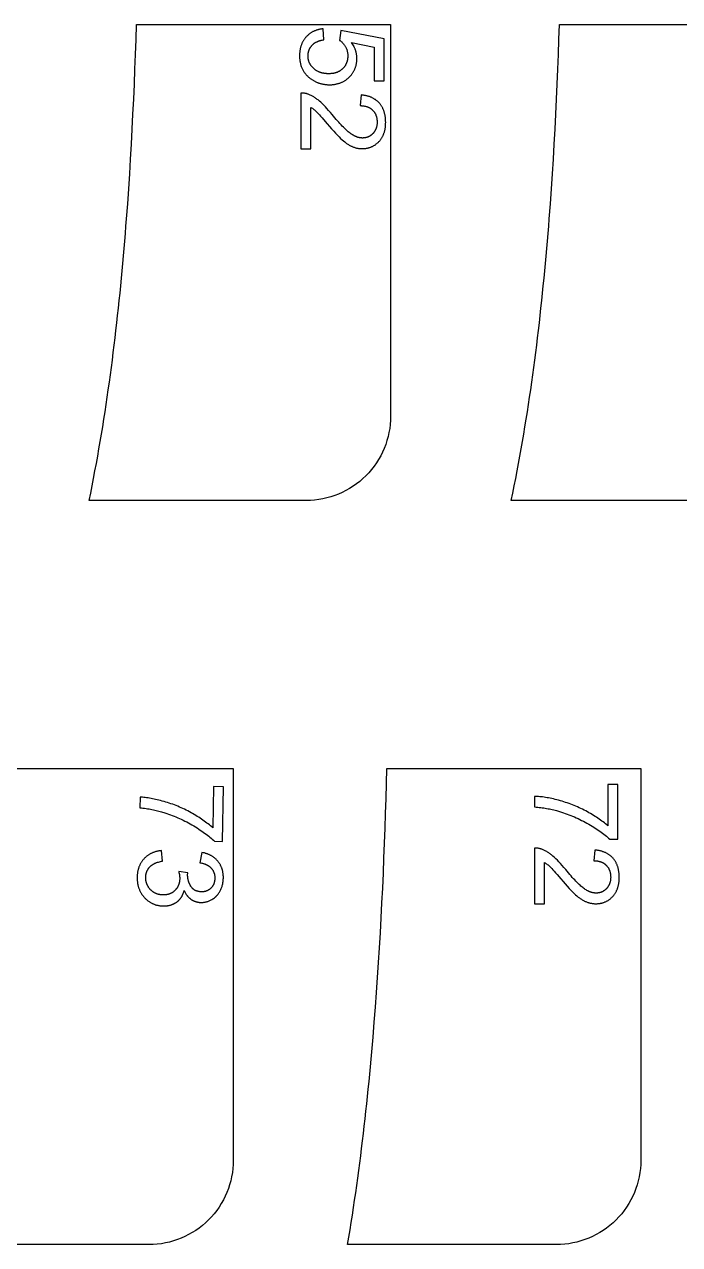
# Model space of a CAD drawing. Extents: x -8894 to -3022, y 6798 to 8329.
# Drawn here: x -8067 to -7679, y 6798 to 7521 of the extents above; entities that cross this region are included whole.
import ezdxf

# ---------------------------------------------------------------- set-up
doc = ezdxf.new("R2010")
doc.units = 0
doc.layers.add('LAYER_03', color=7, linetype='CONTINUOUS')
doc.layers.add('STEVILKE', color=7, linetype='CONTINUOUS')

msp = doc.modelspace()

# ---------------------------------------------------------------- linework, layer by layer
at = {"layer": 'LAYER_03'}
for points in [[(-7900.54, 7238.88), (-8029.08, 7238.88), (-8028.19, 7243.24), (-8027.33, 7247.61), (-8026.49, 7251.97), (-8025.66, 7256.34), (-8024.86, 7260.71), (-8024.07, 7265.08), (-8023.3, 7269.45), (-8022.55, 7273.83), (-8021.81, 7278.21), (-8021.1, 7282.58), (-8020.4, 7286.96), (-8019.71, 7291.35), (-8019.05, 7295.73), (-8018.4, 7300.11), (-8017.76, 7304.5), (-8017.14, 7308.89), (-8016.54, 7313.28), (-8015.95, 7317.67), (-8015.38, 7322.06), (-8014.82, 7326.46), (-8014.28, 7330.85), (-8013.75, 7335.25), (-8013.23, 7339.65), (-8012.73, 7344.05), (-8012.24, 7348.45), (-8011.76, 7352.85), (-8011.3, 7357.26), (-8010.84, 7361.66), (-8010.4, 7366.07), (-8009.98, 7370.47), (-8009.56, 7374.88), (-8009.16, 7379.29), (-8008.76, 7383.7), (-8008.38, 7388.11), (-8008.01, 7392.53), (-8007.65, 7396.94), (-8007.3, 7401.36), (-8006.96, 7405.77), (-8006.3, 7414.61), (-8005.69, 7423.44), (-8005.11, 7432.29), (-8004.57, 7441.13), (-8004.07, 7449.98), (-8003.59, 7458.83), (-8003.15, 7467.69), (-8002.73, 7476.55), (-8002.35, 7485.41), (-8001.99, 7494.27), (-8001.66, 7503.14), (-8001.35, 7512.01), (-8001.06, 7520.88), (-7850.54, 7520.88), (-7850.54, 7288.88, -0.414214)], [(-7752.34, 6798.07), (-7876, 6798.07), (-7875.27, 6802.44), (-7874.56, 6806.82), (-7873.86, 6811.2), (-7873.18, 6815.58), (-7872.52, 6819.96), (-7871.87, 6824.34), (-7871.23, 6828.73), (-7870.61, 6833.11), (-7870.01, 6837.5), (-7869.42, 6841.89), (-7868.84, 6846.28), (-7868.27, 6850.67), (-7867.72, 6855.06), (-7867.19, 6859.45), (-7866.66, 6863.84), (-7866.15, 6868.24), (-7865.65, 6872.63), (-7865.17, 6877.03), (-7864.69, 6881.42), (-7864.23, 6885.82), (-7863.78, 6890.22), (-7863.34, 6894.62), (-7862.91, 6899.02), (-7862.5, 6903.42), (-7862.09, 6907.83), (-7861.69, 6912.23), (-7861.31, 6916.63), (-7860.93, 6921.04), (-7860.21, 6929.85), (-7859.52, 6938.67), (-7858.87, 6947.49), (-7858.26, 6956.31), (-7857.68, 6965.13), (-7857.13, 6973.96), (-7856.62, 6982.79), (-7856.13, 6991.62), (-7855.68, 7000.46), (-7855.25, 7009.29), (-7854.86, 7018.13), (-7854.49, 7026.98), (-7854.14, 7035.82), (-7853.82, 7044.67), (-7853.52, 7053.51), (-7853.25, 7062.36), (-7852.99, 7071.21), (-7852.76, 7080.07), (-7702.34, 7080.07), (-7702.34, 6848.07, -0.414214)]]:
    msp.add_lwpolyline(points, format="xyb", close=True, dxfattribs=at)
msp.add_lwpolyline([(-7649.87, 7238.88), (-7779.06, 7238.88), (-7778.17, 7243.24), (-7777.3, 7247.6), (-7776.44, 7251.97), (-7775.6, 7256.33), (-7774.78, 7260.7), (-7773.99, 7265.07), (-7773.2, 7269.45), (-7772.44, 7273.82), (-7771.7, 7278.2), (-7770.97, 7282.57), (-7770.26, 7286.95), (-7769.56, 7291.33), (-7768.88, 7295.72), (-7768.22, 7300.1), (-7767.58, 7304.49), (-7766.95, 7308.87), (-7766.34, 7313.26), (-7765.74, 7317.66), (-7765.15, 7322.05), (-7764.58, 7326.44), (-7764.03, 7330.84), (-7763.49, 7335.23), (-7762.96, 7339.63), (-7762.45, 7344.03), (-7761.95, 7348.43), (-7761.47, 7352.83), (-7760.99, 7357.24), (-7760.53, 7361.64), (-7760.09, 7366.05), (-7759.65, 7370.46), (-7759.22, 7374.86), (-7758.81, 7379.27), (-7758.41, 7383.68), (-7758.02, 7388.1), (-7757.64, 7392.51), (-7757.27, 7396.92), (-7756.91, 7401.34), (-7756.56, 7405.75), (-7755.9, 7414.59), (-7755.27, 7423.43), (-7754.68, 7432.27), (-7754.13, 7441.12), (-7753.61, 7449.97), (-7753.12, 7458.82), (-7752.67, 7467.68), (-7752.24, 7476.54), (-7751.85, 7485.4), (-7751.48, 7494.27), (-7751.14, 7503.14), (-7750.82, 7512.01), (-7750.53, 7520.88), (-7599.87, 7520.88)], dxfattribs=at)
msp.add_lwpolyline([(-8094.15, 7080.07), (-7943.74, 7080.07), (-7943.74, 6848.07, -0.414214), (-7993.74, 6798.07), (-8116.24, 6798.07)], format="xyb", dxfattribs=at)
at = {"layer": 'STEVILKE'}
for points in [[(-7890.56, 7518.27), (-7890.95, 7518.23), (-7891.34, 7518.18), (-7891.72, 7518.12), (-7892.09, 7518.06), (-7892.47, 7517.99), (-7892.83, 7517.91), (-7893.2, 7517.83), (-7893.55, 7517.73), (-7893.91, 7517.63), (-7894.25, 7517.53), (-7894.6, 7517.41), (-7894.94, 7517.29), (-7895.27, 7517.16), (-7895.6, 7517.03), (-7895.92, 7516.88), (-7896.24, 7516.73), (-7896.55, 7516.58), (-7896.86, 7516.41), (-7897.17, 7516.24), (-7897.47, 7516.06), (-7897.76, 7515.87), (-7898.05, 7515.68), (-7898.34, 7515.48), (-7898.62, 7515.27), (-7898.89, 7515.06), (-7899.16, 7514.83), (-7899.43, 7514.6), (-7899.69, 7514.37), (-7899.94, 7514.12), (-7900.19, 7513.87), (-7900.44, 7513.61), (-7900.68, 7513.35), (-7900.91, 7513.07), (-7901.14, 7512.8), (-7901.36, 7512.52), (-7901.57, 7512.23), (-7901.78, 7511.94), (-7901.98, 7511.64), (-7902.17, 7511.34), (-7902.35, 7511.03), (-7902.52, 7510.72), (-7902.69, 7510.41), (-7902.85, 7510.09), (-7903.01, 7509.76), (-7903.15, 7509.43), (-7903.29, 7509.09), (-7903.42, 7508.75), (-7903.54, 7508.41), (-7903.66, 7508.06), (-7903.77, 7507.7), (-7903.87, 7507.34), (-7903.96, 7506.98), (-7904.05, 7506.61), (-7904.12, 7506.23), (-7904.19, 7505.85), (-7904.26, 7505.47), (-7904.31, 7505.08), (-7904.36, 7504.69), (-7904.4, 7504.29), (-7904.44, 7503.88), (-7904.46, 7503.47), (-7904.48, 7503.06), (-7904.49, 7502.64), (-7904.5, 7502.22), (-7904.49, 7501.7), (-7904.47, 7501.19), (-7904.44, 7500.69), (-7904.4, 7500.19), (-7904.35, 7499.71), (-7904.28, 7499.22), (-7904.21, 7498.75), (-7904.12, 7498.28), (-7904.02, 7497.82), (-7903.9, 7497.36), (-7903.78, 7496.92), (-7903.64, 7496.48), (-7903.5, 7496.04), (-7903.34, 7495.61), (-7903.16, 7495.19), (-7902.98, 7494.78), (-7902.78, 7494.37), (-7902.58, 7493.97), (-7902.36, 7493.58), (-7902.13, 7493.19), (-7901.88, 7492.82), (-7901.63, 7492.44), (-7901.36, 7492.08), (-7901.08, 7491.72), (-7900.79, 7491.37), (-7900.49, 7491.02), (-7900.18, 7490.68), (-7899.85, 7490.35), (-7899.51, 7490.03), (-7899.16, 7489.71), (-7898.8, 7489.4), (-7898.43, 7489.1), (-7898.12, 7488.85), (-7897.81, 7488.62), (-7897.49, 7488.39), (-7897.17, 7488.17), (-7896.84, 7487.96), (-7896.51, 7487.75), (-7896.18, 7487.56), (-7895.84, 7487.37), (-7895.5, 7487.19), (-7895.16, 7487.01), (-7894.81, 7486.85), (-7894.46, 7486.69), (-7894.11, 7486.54), (-7893.75, 7486.39), (-7893.39, 7486.26), (-7893.03, 7486.13), (-7892.66, 7486.01), (-7892.29, 7485.9), (-7891.91, 7485.8), (-7891.53, 7485.7), (-7891.15, 7485.61), (-7890.76, 7485.53), (-7890.37, 7485.46), (-7889.98, 7485.39), (-7889.58, 7485.33), (-7889.18, 7485.28), (-7888.78, 7485.24), (-7888.37, 7485.2), (-7887.96, 7485.18), (-7887.55, 7485.16), (-7887.13, 7485.15), (-7886.71, 7485.14), (-7886.26, 7485.15), (-7885.83, 7485.16), (-7885.39, 7485.18), (-7884.97, 7485.21), (-7884.54, 7485.25), (-7884.13, 7485.3), (-7883.71, 7485.36), (-7883.31, 7485.42), (-7882.9, 7485.5), (-7882.51, 7485.58), (-7882.11, 7485.67), (-7881.73, 7485.78), (-7881.35, 7485.89), (-7880.97, 7486), (-7880.6, 7486.13), (-7880.23, 7486.27), (-7879.87, 7486.41), (-7879.51, 7486.57), (-7879.16, 7486.73), (-7878.81, 7486.9), (-7878.47, 7487.08), (-7878.14, 7487.27), (-7877.8, 7487.47), (-7877.48, 7487.67), (-7877.16, 7487.89), (-7876.84, 7488.11), (-7876.53, 7488.35), (-7876.22, 7488.59), (-7875.92, 7488.84), (-7875.63, 7489.1), (-7875.33, 7489.37), (-7875.05, 7489.64), (-7874.77, 7489.93), (-7874.5, 7490.21), (-7874.24, 7490.5), (-7873.99, 7490.8), (-7873.74, 7491.1), (-7873.51, 7491.4), (-7873.28, 7491.71), (-7873.07, 7492.02), (-7872.86, 7492.33), (-7872.66, 7492.65), (-7872.47, 7492.98), (-7872.29, 7493.3), (-7872.11, 7493.63), (-7871.95, 7493.97), (-7871.8, 7494.31), (-7871.65, 7494.65), (-7871.51, 7495), (-7871.38, 7495.35), (-7871.26, 7495.71), (-7871.15, 7496.06), (-7871.05, 7496.43), (-7870.96, 7496.79), (-7870.87, 7497.17), (-7870.8, 7497.54), (-7870.73, 7497.92), (-7870.68, 7498.3), (-7870.63, 7498.69), (-7870.59, 7499.08), (-7870.56, 7499.48), (-7870.53, 7499.87), (-7870.52, 7500.28), (-7870.52, 7500.68), (-7870.52, 7500.99), (-7870.53, 7501.3), (-7870.54, 7501.61), (-7870.56, 7501.91), (-7870.59, 7502.22), (-7870.63, 7502.52), (-7870.67, 7502.83), (-7870.71, 7503.13), (-7870.76, 7503.43), (-7870.82, 7503.73), (-7870.89, 7504.03), (-7870.96, 7504.33), (-7871.03, 7504.63), (-7871.12, 7504.92), (-7871.2, 7505.22), (-7871.3, 7505.52), (-7871.4, 7505.81), (-7871.51, 7506.1), (-7871.62, 7506.4), (-7871.74, 7506.69), (-7871.87, 7506.98), (-7872, 7507.27), (-7872.14, 7507.56), (-7872.28, 7507.85), (-7872.43, 7508.14), (-7872.59, 7508.42), (-7872.92, 7508.99), (-7873.27, 7509.56), (-7873.65, 7510.13), (-7860.22, 7507.43), (-7860.22, 7487.49), (-7854.36, 7487.49), (-7854.36, 7512.34), (-7880.03, 7517.18), (-7880.77, 7511.42), (-7880.51, 7511.25), (-7880.25, 7511.06), (-7880, 7510.87), (-7879.75, 7510.68), (-7879.51, 7510.47), (-7879.28, 7510.25), (-7879.05, 7510.03), (-7878.83, 7509.8), (-7878.61, 7509.56), (-7878.4, 7509.32), (-7878.2, 7509.06), (-7878, 7508.8), (-7877.81, 7508.53), (-7877.63, 7508.25), (-7877.45, 7507.97), (-7877.28, 7507.67), (-7877.12, 7507.37), (-7876.97, 7507.07), (-7876.82, 7506.76), (-7876.69, 7506.44), (-7876.57, 7506.12), (-7876.46, 7505.8), (-7876.36, 7505.47), (-7876.27, 7505.14), (-7876.19, 7504.8), (-7876.12, 7504.46), (-7876.07, 7504.12), (-7876.02, 7503.77), (-7875.98, 7503.41), (-7875.96, 7503.05), (-7875.94, 7502.69), (-7875.94, 7502.32), (-7875.94, 7502.02), (-7875.95, 7501.73), (-7875.96, 7501.44), (-7875.98, 7501.16), (-7876.01, 7500.87), (-7876.04, 7500.6), (-7876.08, 7500.32), (-7876.12, 7500.05), (-7876.18, 7499.78), (-7876.23, 7499.52), (-7876.29, 7499.26), (-7876.36, 7499), (-7876.44, 7498.74), (-7876.52, 7498.49), (-7876.6, 7498.25), (-7876.69, 7498.01), (-7876.79, 7497.77), (-7876.89, 7497.53), (-7877, 7497.3), (-7877.12, 7497.07), (-7877.24, 7496.84), (-7877.37, 7496.62), (-7877.5, 7496.4), (-7877.64, 7496.19), (-7877.79, 7495.98), (-7877.94, 7495.77), (-7878.09, 7495.57), (-7878.26, 7495.37), (-7878.43, 7495.17), (-7878.6, 7494.98), (-7878.78, 7494.79), (-7878.97, 7494.6), (-7879.16, 7494.42), (-7879.36, 7494.24), (-7879.56, 7494.07), (-7879.76, 7493.91), (-7879.97, 7493.75), (-7880.18, 7493.6), (-7880.4, 7493.45), (-7880.62, 7493.31), (-7880.85, 7493.18), (-7881.08, 7493.05), (-7881.32, 7492.92), (-7881.56, 7492.8), (-7881.8, 7492.69), (-7882.05, 7492.59), (-7882.3, 7492.48), (-7882.56, 7492.39), (-7882.82, 7492.3), (-7883.08, 7492.22), (-7883.35, 7492.14), (-7883.63, 7492.07), (-7883.9, 7492), (-7884.19, 7491.94), (-7884.47, 7491.89), (-7884.76, 7491.84), (-7885.06, 7491.79), (-7885.36, 7491.76), (-7885.66, 7491.72), (-7885.97, 7491.7), (-7886.29, 7491.68), (-7886.6, 7491.66), (-7886.92, 7491.66), (-7887.25, 7491.65), (-7887.59, 7491.66), (-7887.93, 7491.66), (-7888.27, 7491.68), (-7888.6, 7491.7), (-7888.92, 7491.73), (-7889.24, 7491.76), (-7889.56, 7491.8), (-7889.88, 7491.84), (-7890.18, 7491.9), (-7890.49, 7491.95), (-7890.79, 7492.02), (-7891.09, 7492.08), (-7891.38, 7492.16), (-7891.66, 7492.24), (-7891.95, 7492.33), (-7892.23, 7492.42), (-7892.5, 7492.52), (-7892.77, 7492.62), (-7893.04, 7492.73), (-7893.3, 7492.85), (-7893.56, 7492.97), (-7893.81, 7493.1), (-7894.06, 7493.24), (-7894.31, 7493.38), (-7894.55, 7493.53), (-7894.78, 7493.68), (-7895.02, 7493.84), (-7895.24, 7494), (-7895.47, 7494.17), (-7895.69, 7494.35), (-7895.9, 7494.53), (-7896.11, 7494.72), (-7896.32, 7494.91), (-7896.52, 7495.11), (-7896.71, 7495.31), (-7896.9, 7495.51), (-7897.07, 7495.71), (-7897.25, 7495.92), (-7897.41, 7496.13), (-7897.57, 7496.34), (-7897.73, 7496.55), (-7897.87, 7496.77), (-7898.01, 7496.99), (-7898.15, 7497.21), (-7898.27, 7497.44), (-7898.4, 7497.67), (-7898.51, 7497.9), (-7898.62, 7498.13), (-7898.72, 7498.36), (-7898.81, 7498.6), (-7898.9, 7498.84), (-7898.98, 7499.09), (-7899.06, 7499.33), (-7899.13, 7499.58), (-7899.19, 7499.83), (-7899.24, 7500.09), (-7899.29, 7500.35), (-7899.34, 7500.6), (-7899.37, 7500.87), (-7899.4, 7501.13), (-7899.42, 7501.4), (-7899.44, 7501.67), (-7899.45, 7501.94), (-7899.45, 7502.22), (-7899.45, 7502.45), (-7899.44, 7502.67), (-7899.43, 7502.9), (-7899.42, 7503.12), (-7899.39, 7503.34), (-7899.37, 7503.56), (-7899.34, 7503.78), (-7899.3, 7503.99), (-7899.27, 7504.2), (-7899.22, 7504.41), (-7899.17, 7504.62), (-7899.12, 7504.83), (-7899.06, 7505.03), (-7899, 7505.23), (-7898.93, 7505.43), (-7898.86, 7505.63), (-7898.78, 7505.83), (-7898.7, 7506.02), (-7898.62, 7506.21), (-7898.53, 7506.4), (-7898.43, 7506.59), (-7898.33, 7506.77), (-7898.23, 7506.96), (-7898.12, 7507.14), (-7898.01, 7507.31), (-7897.89, 7507.49), (-7897.77, 7507.67), (-7897.64, 7507.84), (-7897.51, 7508.01), (-7897.37, 7508.18), (-7897.23, 7508.34), (-7897.08, 7508.51), (-7896.93, 7508.67), (-7896.78, 7508.83), (-7896.62, 7508.98), (-7896.46, 7509.13), (-7896.29, 7509.28), (-7896.11, 7509.42), (-7895.94, 7509.56), (-7895.75, 7509.69), (-7895.57, 7509.82), (-7895.38, 7509.95), (-7895.18, 7510.08), (-7894.98, 7510.2), (-7894.77, 7510.31), (-7894.56, 7510.43), (-7894.35, 7510.54), (-7894.13, 7510.64), (-7893.91, 7510.74), (-7893.68, 7510.84), (-7893.45, 7510.94), (-7893.21, 7511.03), (-7892.97, 7511.11), (-7892.72, 7511.2), (-7892.47, 7511.28), (-7892.22, 7511.35), (-7891.96, 7511.43), (-7891.69, 7511.5), (-7891.15, 7511.62), (-7890.59, 7511.73), (-7890.01, 7511.83)], [(-7903.64, 7480.23), (-7903.64, 7447.21), (-7897.75, 7447.21), (-7897.75, 7471.71), (-7897.33, 7471.45), (-7896.91, 7471.17), (-7896.5, 7470.87), (-7896.08, 7470.56), (-7895.67, 7470.22), (-7895.25, 7469.87), (-7894.84, 7469.51), (-7894.43, 7469.12), (-7894.21, 7468.91), (-7893.97, 7468.67), (-7893.41, 7468.09), (-7892.77, 7467.39), (-7892.03, 7466.57), (-7891.19, 7465.62), (-7890.27, 7464.55), (-7888.14, 7462.03), (-7886.78, 7460.44), (-7885.49, 7458.96), (-7884.28, 7457.61), (-7883.14, 7456.36), (-7882.08, 7455.24), (-7881.09, 7454.23), (-7880.18, 7453.35), (-7879.34, 7452.58), (-7878.55, 7451.89), (-7877.76, 7451.25), (-7877.37, 7450.96), (-7876.98, 7450.67), (-7876.6, 7450.4), (-7876.22, 7450.14), (-7875.84, 7449.89), (-7875.46, 7449.65), (-7875.08, 7449.43), (-7874.71, 7449.22), (-7874.34, 7449.02), (-7873.97, 7448.84), (-7873.61, 7448.66), (-7873.24, 7448.5), (-7872.88, 7448.35), (-7872.52, 7448.22), (-7872.15, 7448.09), (-7871.79, 7447.97), (-7871.42, 7447.86), (-7871.06, 7447.76), (-7870.69, 7447.66), (-7870.32, 7447.58), (-7869.95, 7447.51), (-7869.58, 7447.45), (-7869.21, 7447.4), (-7868.84, 7447.35), (-7868.47, 7447.32), (-7868.09, 7447.3), (-7867.72, 7447.28), (-7867.35, 7447.28), (-7866.98, 7447.28), (-7866.62, 7447.29), (-7866.26, 7447.31), (-7865.9, 7447.34), (-7865.55, 7447.38), (-7865.2, 7447.42), (-7864.86, 7447.48), (-7864.52, 7447.54), (-7864.18, 7447.61), (-7863.85, 7447.69), (-7863.52, 7447.77), (-7863.19, 7447.87), (-7862.87, 7447.97), (-7862.55, 7448.08), (-7862.24, 7448.2), (-7861.93, 7448.32), (-7861.62, 7448.46), (-7861.32, 7448.6), (-7861.02, 7448.75), (-7860.72, 7448.91), (-7860.43, 7449.08), (-7860.14, 7449.26), (-7859.86, 7449.44), (-7859.58, 7449.63), (-7859.3, 7449.84), (-7859.02, 7450.04), (-7858.75, 7450.26), (-7858.49, 7450.49), (-7858.23, 7450.72), (-7857.97, 7450.96), (-7857.71, 7451.21), (-7857.46, 7451.47), (-7857.22, 7451.73), (-7856.98, 7452), (-7856.75, 7452.28), (-7856.53, 7452.56), (-7856.31, 7452.85), (-7856.11, 7453.15), (-7855.91, 7453.45), (-7855.72, 7453.75), (-7855.53, 7454.06), (-7855.36, 7454.38), (-7855.19, 7454.71), (-7855.03, 7455.03), (-7854.88, 7455.37), (-7854.74, 7455.71), (-7854.6, 7456.06), (-7854.47, 7456.41), (-7854.35, 7456.77), (-7854.24, 7457.13), (-7854.13, 7457.5), (-7854.04, 7457.88), (-7853.95, 7458.26), (-7853.86, 7458.65), (-7853.79, 7459.04), (-7853.72, 7459.44), (-7853.67, 7459.85), (-7853.61, 7460.26), (-7853.57, 7460.68), (-7853.54, 7461.1), (-7853.51, 7461.53), (-7853.49, 7461.97), (-7853.48, 7462.41), (-7853.47, 7462.85), (-7853.49, 7463.73), (-7853.51, 7464.16), (-7853.53, 7464.59), (-7853.56, 7465.01), (-7853.6, 7465.42), (-7853.65, 7465.83), (-7853.71, 7466.23), (-7853.77, 7466.63), (-7853.84, 7467.02), (-7853.91, 7467.41), (-7853.99, 7467.79), (-7854.08, 7468.16), (-7854.18, 7468.53), (-7854.29, 7468.89), (-7854.4, 7469.25), (-7854.52, 7469.6), (-7854.64, 7469.95), (-7854.78, 7470.29), (-7854.92, 7470.63), (-7855.07, 7470.95), (-7855.22, 7471.28), (-7855.38, 7471.6), (-7855.55, 7471.91), (-7855.73, 7472.21), (-7855.92, 7472.52), (-7856.11, 7472.81), (-7856.31, 7473.1), (-7856.51, 7473.38), (-7856.72, 7473.66), (-7856.94, 7473.94), (-7857.17, 7474.2), (-7857.41, 7474.46), (-7857.65, 7474.72), (-7857.9, 7474.96), (-7858.15, 7475.2), (-7858.41, 7475.44), (-7858.68, 7475.66), (-7858.95, 7475.88), (-7859.23, 7476.09), (-7859.52, 7476.3), (-7859.81, 7476.49), (-7860.11, 7476.68), (-7860.42, 7476.87), (-7860.73, 7477.05), (-7861.05, 7477.22), (-7861.38, 7477.38), (-7861.71, 7477.53), (-7862.05, 7477.68), (-7862.39, 7477.82), (-7862.75, 7477.96), (-7863.11, 7478.09), (-7863.47, 7478.21), (-7863.84, 7478.32), (-7864.22, 7478.43), (-7864.61, 7478.53), (-7865, 7478.62), (-7865.4, 7478.71), (-7865.8, 7478.79), (-7866.21, 7478.86), (-7866.63, 7478.92), (-7867.06, 7478.98), (-7867.49, 7479.03), (-7867.93, 7479.08), (-7868.57, 7472.77), (-7868.28, 7472.77), (-7867.99, 7472.76), (-7867.71, 7472.74), (-7867.43, 7472.72), (-7867.15, 7472.7), (-7866.88, 7472.67), (-7866.61, 7472.63), (-7866.35, 7472.59), (-7866.09, 7472.54), (-7865.83, 7472.49), (-7865.58, 7472.44), (-7865.33, 7472.38), (-7865.09, 7472.31), (-7864.85, 7472.24), (-7864.61, 7472.16), (-7864.38, 7472.08), (-7864.15, 7471.99), (-7863.93, 7471.9), (-7863.71, 7471.81), (-7863.49, 7471.7), (-7863.28, 7471.6), (-7863.07, 7471.48), (-7862.87, 7471.37), (-7862.67, 7471.24), (-7862.47, 7471.12), (-7862.28, 7470.98), (-7862.09, 7470.84), (-7861.91, 7470.7), (-7861.73, 7470.55), (-7861.55, 7470.4), (-7861.38, 7470.24), (-7861.21, 7470.08), (-7861.05, 7469.91), (-7860.89, 7469.74), (-7860.74, 7469.56), (-7860.59, 7469.39), (-7860.45, 7469.2), (-7860.31, 7469.02), (-7860.18, 7468.83), (-7860.05, 7468.64), (-7859.93, 7468.44), (-7859.81, 7468.24), (-7859.7, 7468.04), (-7859.59, 7467.84), (-7859.49, 7467.63), (-7859.39, 7467.41), (-7859.3, 7467.2), (-7859.22, 7466.98), (-7859.14, 7466.75), (-7859.06, 7466.53), (-7858.99, 7466.3), (-7858.93, 7466.06), (-7858.87, 7465.83), (-7858.81, 7465.59), (-7858.76, 7465.34), (-7858.72, 7465.09), (-7858.68, 7464.84), (-7858.65, 7464.59), (-7858.62, 7464.33), (-7858.59, 7464.07), (-7858.58, 7463.8), (-7858.56, 7463.54), (-7858.56, 7463.26), (-7858.55, 7462.99), (-7858.56, 7462.73), (-7858.56, 7462.47), (-7858.57, 7462.22), (-7858.59, 7461.97), (-7858.61, 7461.72), (-7858.64, 7461.47), (-7858.67, 7461.23), (-7858.71, 7460.99), (-7858.75, 7460.76), (-7858.8, 7460.52), (-7858.85, 7460.29), (-7858.9, 7460.07), (-7858.97, 7459.84), (-7859.03, 7459.62), (-7859.1, 7459.41), (-7859.18, 7459.19), (-7859.26, 7458.98), (-7859.35, 7458.77), (-7859.44, 7458.57), (-7859.53, 7458.37), (-7859.63, 7458.17), (-7859.74, 7457.97), (-7859.85, 7457.78), (-7859.96, 7457.59), (-7860.08, 7457.41), (-7860.21, 7457.22), (-7860.34, 7457.04), (-7860.47, 7456.87), (-7860.61, 7456.69), (-7860.75, 7456.52), (-7860.9, 7456.35), (-7861.06, 7456.19), (-7861.22, 7456.03), (-7861.38, 7455.87), (-7861.54, 7455.72), (-7861.7, 7455.58), (-7861.87, 7455.44), (-7862.04, 7455.3), (-7862.21, 7455.17), (-7862.38, 7455.05), (-7862.56, 7454.93), (-7862.74, 7454.81), (-7862.92, 7454.7), (-7863.1, 7454.6), (-7863.28, 7454.5), (-7863.47, 7454.41), (-7863.66, 7454.32), (-7863.85, 7454.23), (-7864.04, 7454.15), (-7864.24, 7454.08), (-7864.44, 7454.01), (-7864.64, 7453.95), (-7864.84, 7453.89), (-7865.04, 7453.84), (-7865.25, 7453.79), (-7865.46, 7453.74), (-7865.67, 7453.71), (-7865.88, 7453.67), (-7866.1, 7453.65), (-7866.32, 7453.62), (-7866.54, 7453.6), (-7866.76, 7453.59), (-7866.98, 7453.58), (-7867.21, 7453.58), (-7867.43, 7453.58), (-7867.65, 7453.59), (-7867.87, 7453.61), (-7868.09, 7453.63), (-7868.31, 7453.65), (-7868.53, 7453.68), (-7868.75, 7453.72), (-7868.97, 7453.76), (-7869.2, 7453.81), (-7869.42, 7453.86), (-7869.65, 7453.92), (-7869.88, 7453.98), (-7870.1, 7454.05), (-7870.33, 7454.13), (-7870.56, 7454.21), (-7870.79, 7454.3), (-7871.02, 7454.39), (-7871.26, 7454.49), (-7871.49, 7454.59), (-7871.72, 7454.7), (-7871.96, 7454.81), (-7872.19, 7454.94), (-7872.66, 7455.19), (-7873.14, 7455.47), (-7873.62, 7455.77), (-7874.1, 7456.1), (-7874.59, 7456.44), (-7875.09, 7456.82), (-7875.61, 7457.24), (-7876.15, 7457.7), (-7876.71, 7458.21), (-7877.3, 7458.75), (-7877.91, 7459.34), (-7878.54, 7459.96), (-7879.19, 7460.63), (-7879.86, 7461.34), (-7880.55, 7462.09), (-7881.27, 7462.88), (-7882.01, 7463.71), (-7882.76, 7464.58), (-7883.54, 7465.5), (-7885.17, 7467.45), (-7886.23, 7468.73), (-7887.25, 7469.92), (-7888.25, 7471.04), (-7889.21, 7472.08), (-7890.14, 7473.05), (-7891.04, 7473.94), (-7891.9, 7474.75), (-7892.74, 7475.48), (-7893.15, 7475.82), (-7893.56, 7476.15), (-7893.97, 7476.47), (-7894.38, 7476.77), (-7894.79, 7477.07), (-7895.21, 7477.35), (-7895.62, 7477.62), (-7896.04, 7477.88), (-7896.45, 7478.13), (-7896.87, 7478.36), (-7897.29, 7478.58), (-7897.7, 7478.79), (-7898.12, 7478.99), (-7898.54, 7479.18), (-7898.96, 7479.36), (-7899.38, 7479.52), (-7899.64, 7479.61), (-7899.9, 7479.7), (-7900.16, 7479.78), (-7900.42, 7479.86), (-7900.68, 7479.93), (-7900.94, 7479.99), (-7901.21, 7480.04), (-7901.47, 7480.09), (-7901.74, 7480.13), (-7902.01, 7480.17), (-7902.28, 7480.19), (-7902.55, 7480.22), (-7902.82, 7480.23), (-7903.09, 7480.24), (-7903.37, 7480.24)], [(-7954.87, 7036.98), (-7950.1, 7036.9), (-7949.54, 7069.24), (-7955.43, 7069.34), (-7955.86, 7044.87), (-7956.52, 7045.46), (-7957.2, 7046.05), (-7957.91, 7046.64), (-7958.63, 7047.22), (-7959.37, 7047.8), (-7960.13, 7048.37), (-7960.91, 7048.94), (-7961.7, 7049.51), (-7962.52, 7050.07), (-7963.36, 7050.63), (-7964.21, 7051.19), (-7965.08, 7051.74), (-7965.98, 7052.29), (-7966.89, 7052.83), (-7967.82, 7053.37), (-7968.77, 7053.91), (-7969.73, 7054.43), (-7970.7, 7054.95), (-7971.67, 7055.44), (-7972.65, 7055.93), (-7973.63, 7056.39), (-7974.62, 7056.85), (-7975.61, 7057.28), (-7976.61, 7057.7), (-7977.61, 7058.11), (-7978.62, 7058.5), (-7979.63, 7058.88), (-7980.65, 7059.24), (-7981.67, 7059.59), (-7982.7, 7059.92), (-7983.73, 7060.24), (-7984.76, 7060.54), (-7985.79, 7060.83), (-7986.8, 7061.1), (-7987.79, 7061.35), (-7988.77, 7061.59), (-7989.72, 7061.81), (-7990.66, 7062.01), (-7991.57, 7062.2), (-7992.47, 7062.36), (-7993.35, 7062.52), (-7994.21, 7062.65), (-7995.05, 7062.77), (-7995.87, 7062.87), (-7996.67, 7062.96), (-7997.46, 7063.02), (-7998.22, 7063.07), (-7998.97, 7063.11), (-7999.08, 7056.8), (-7998.15, 7056.72), (-7997.23, 7056.62), (-7996.32, 7056.52), (-7995.43, 7056.4), (-7994.54, 7056.28), (-7993.66, 7056.14), (-7992.79, 7055.99), (-7991.93, 7055.84), (-7991.08, 7055.67), (-7990.23, 7055.49), (-7989.4, 7055.3), (-7988.58, 7055.11), (-7987.77, 7054.9), (-7986.96, 7054.68), (-7986.17, 7054.45), (-7984.28, 7053.87), (-7983.18, 7053.5), (-7982.08, 7053.12), (-7980.99, 7052.73), (-7979.9, 7052.31), (-7978.82, 7051.88), (-7977.74, 7051.44), (-7976.66, 7050.97), (-7975.59, 7050.49), (-7974.52, 7050), (-7973.46, 7049.48), (-7972.4, 7048.95), (-7971.34, 7048.41), (-7970.29, 7047.85), (-7969.24, 7047.27), (-7968.2, 7046.67), (-7967.17, 7046.07), (-7966.17, 7045.46), (-7965.19, 7044.86), (-7964.24, 7044.25), (-7963.32, 7043.65), (-7962.42, 7043.04), (-7961.54, 7042.44), (-7960.7, 7041.83), (-7959.88, 7041.23), (-7959.08, 7040.62), (-7958.32, 7040.01), (-7957.57, 7039.41), (-7956.86, 7038.8), (-7956.17, 7038.19), (-7955.51, 7037.59)], [(-7720.74, 7038.24), (-7715.97, 7038.24), (-7715.97, 7070.58), (-7721.87, 7070.58), (-7721.87, 7046.11), (-7722.54, 7046.69), (-7723.23, 7047.27), (-7723.95, 7047.84), (-7724.68, 7048.41), (-7725.43, 7048.98), (-7726.2, 7049.54), (-7726.99, 7050.09), (-7727.79, 7050.65), (-7728.62, 7051.2), (-7729.46, 7051.74), (-7730.33, 7052.28), (-7731.21, 7052.82), (-7732.12, 7053.35), (-7733.04, 7053.88), (-7733.98, 7054.4), (-7734.94, 7054.92), (-7735.91, 7055.43), (-7736.89, 7055.93), (-7737.87, 7056.41), (-7738.85, 7056.87), (-7739.84, 7057.32), (-7740.84, 7057.76), (-7741.84, 7058.18), (-7742.84, 7058.58), (-7743.85, 7058.97), (-7744.86, 7059.35), (-7745.88, 7059.7), (-7746.9, 7060.05), (-7747.93, 7060.38), (-7748.96, 7060.69), (-7750, 7060.99), (-7751.04, 7061.28), (-7752.08, 7061.55), (-7753.09, 7061.8), (-7754.09, 7062.03), (-7755.06, 7062.25), (-7756.02, 7062.46), (-7756.96, 7062.64), (-7757.88, 7062.81), (-7758.78, 7062.96), (-7759.66, 7063.1), (-7760.52, 7063.22), (-7761.36, 7063.32), (-7762.19, 7063.41), (-7762.99, 7063.48), (-7763.78, 7063.54), (-7764.54, 7063.57), (-7765.29, 7063.6), (-7765.29, 7057.29), (-7764.36, 7057.22), (-7763.44, 7057.14), (-7762.53, 7057.05), (-7761.63, 7056.95), (-7760.74, 7056.84), (-7759.86, 7056.72), (-7758.99, 7056.59), (-7758.12, 7056.45), (-7757.27, 7056.29), (-7756.42, 7056.13), (-7755.59, 7055.96), (-7754.76, 7055.78), (-7753.95, 7055.58), (-7753.14, 7055.38), (-7752.34, 7055.16), (-7750.44, 7054.61), (-7749.34, 7054.27), (-7748.23, 7053.9), (-7747.13, 7053.53), (-7746.04, 7053.13), (-7744.95, 7052.72), (-7743.86, 7052.29), (-7742.78, 7051.85), (-7741.7, 7051.39), (-7740.62, 7050.91), (-7739.55, 7050.42), (-7738.48, 7049.91), (-7737.41, 7049.38), (-7736.35, 7048.83), (-7735.29, 7048.27), (-7734.24, 7047.7), (-7733.2, 7047.11), (-7732.19, 7046.52), (-7731.2, 7045.93), (-7730.24, 7045.35), (-7729.3, 7044.76), (-7728.39, 7044.17), (-7727.51, 7043.58), (-7726.66, 7042.99), (-7725.82, 7042.4), (-7725.02, 7041.8), (-7724.24, 7041.21), (-7723.49, 7040.62), (-7722.76, 7040.02), (-7722.06, 7039.43), (-7721.39, 7038.83)], [(-7765.29, 7032.95), (-7765.29, 6999.93), (-7759.39, 6999.93), (-7759.39, 7024.43), (-7758.97, 7024.17), (-7758.56, 7023.89), (-7758.14, 7023.59), (-7757.73, 7023.27), (-7757.31, 7022.94), (-7756.9, 7022.59), (-7756.48, 7022.23), (-7756.07, 7021.84), (-7755.85, 7021.63), (-7755.61, 7021.39), (-7755.06, 7020.81), (-7754.41, 7020.11), (-7753.67, 7019.29), (-7752.84, 7018.34), (-7751.91, 7017.27), (-7749.78, 7014.75), (-7748.42, 7013.16), (-7747.13, 7011.68), (-7745.92, 7010.32), (-7744.79, 7009.08), (-7743.73, 7007.96), (-7742.74, 7006.95), (-7741.83, 7006.07), (-7740.99, 7005.3), (-7740.19, 7004.61), (-7739.4, 7003.97), (-7739.01, 7003.68), (-7738.63, 7003.39), (-7738.24, 7003.12), (-7737.86, 7002.85), (-7737.48, 7002.61), (-7737.1, 7002.37), (-7736.73, 7002.15), (-7736.35, 7001.94), (-7735.98, 7001.74), (-7735.62, 7001.55), (-7735.25, 7001.38), (-7734.89, 7001.22), (-7734.52, 7001.07), (-7734.16, 7000.94), (-7733.8, 7000.81), (-7733.43, 7000.69), (-7733.07, 7000.58), (-7732.7, 7000.48), (-7732.33, 7000.38), (-7731.96, 7000.3), (-7731.59, 7000.23), (-7731.22, 7000.17), (-7730.85, 7000.12), (-7730.48, 7000.07), (-7730.11, 7000.04), (-7729.74, 7000.02), (-7729.36, 7000), (-7728.99, 7000), (-7728.62, 7000), (-7728.26, 7000.01), (-7727.9, 7000.03), (-7727.55, 7000.06), (-7727.19, 7000.1), (-7726.85, 7000.14), (-7726.5, 7000.2), (-7726.16, 7000.26), (-7725.82, 7000.33), (-7725.49, 7000.41), (-7725.16, 7000.49), (-7724.84, 7000.59), (-7724.51, 7000.69), (-7724.2, 7000.8), (-7723.88, 7000.92), (-7723.57, 7001.04), (-7723.26, 7001.18), (-7722.96, 7001.32), (-7722.66, 7001.47), (-7722.36, 7001.63), (-7722.07, 7001.8), (-7721.78, 7001.98), (-7721.5, 7002.16), (-7721.22, 7002.35), (-7720.94, 7002.55), (-7720.67, 7002.76), (-7720.4, 7002.98), (-7720.13, 7003.21), (-7719.87, 7003.44), (-7719.61, 7003.68), (-7719.36, 7003.93), (-7719.11, 7004.19), (-7718.86, 7004.45), (-7718.62, 7004.72), (-7718.39, 7005), (-7718.17, 7005.28), (-7717.96, 7005.57), (-7717.75, 7005.87), (-7717.55, 7006.17), (-7717.36, 7006.47), (-7717.18, 7006.78), (-7717, 7007.1), (-7716.84, 7007.42), (-7716.68, 7007.75), (-7716.52, 7008.09), (-7716.38, 7008.43), (-7716.24, 7008.78), (-7716.11, 7009.13), (-7715.99, 7009.49), (-7715.88, 7009.85), (-7715.78, 7010.22), (-7715.68, 7010.6), (-7715.59, 7010.98), (-7715.51, 7011.37), (-7715.43, 7011.76), (-7715.37, 7012.16), (-7715.31, 7012.57), (-7715.26, 7012.98), (-7715.22, 7013.4), (-7715.18, 7013.82), (-7715.15, 7014.25), (-7715.13, 7014.68), (-7715.12, 7015.13), (-7715.12, 7015.57), (-7715.13, 7016.45), (-7715.15, 7016.88), (-7715.18, 7017.31), (-7715.21, 7017.73), (-7715.25, 7018.14), (-7715.29, 7018.55), (-7715.35, 7018.95), (-7715.41, 7019.35), (-7715.48, 7019.74), (-7715.55, 7020.13), (-7715.64, 7020.51), (-7715.73, 7020.88), (-7715.83, 7021.25), (-7715.93, 7021.61), (-7716.04, 7021.97), (-7716.16, 7022.32), (-7716.29, 7022.67), (-7716.42, 7023.01), (-7716.56, 7023.34), (-7716.71, 7023.67), (-7716.87, 7024), (-7717.03, 7024.32), (-7717.2, 7024.63), (-7717.37, 7024.93), (-7717.56, 7025.23), (-7717.75, 7025.53), (-7717.95, 7025.82), (-7718.16, 7026.1), (-7718.37, 7026.38), (-7718.59, 7026.65), (-7718.82, 7026.92), (-7719.05, 7027.18), (-7719.29, 7027.44), (-7719.54, 7027.68), (-7719.79, 7027.92), (-7720.05, 7028.15), (-7720.32, 7028.38), (-7720.59, 7028.6), (-7720.87, 7028.81), (-7721.16, 7029.02), (-7721.46, 7029.21), (-7721.76, 7029.4), (-7722.06, 7029.59), (-7722.37, 7029.76), (-7722.69, 7029.93), (-7723.02, 7030.1), (-7723.35, 7030.25), (-7723.69, 7030.4), (-7724.04, 7030.54), (-7724.39, 7030.68), (-7724.75, 7030.81), (-7725.12, 7030.93), (-7725.49, 7031.04), (-7725.87, 7031.15), (-7726.25, 7031.25), (-7726.64, 7031.34), (-7727.04, 7031.43), (-7727.45, 7031.51), (-7727.86, 7031.58), (-7728.28, 7031.64), (-7728.7, 7031.7), (-7729.13, 7031.75), (-7729.57, 7031.8), (-7730.22, 7025.49), (-7729.92, 7025.49), (-7729.64, 7025.48), (-7729.35, 7025.46), (-7729.07, 7025.44), (-7728.8, 7025.42), (-7728.52, 7025.39), (-7728.26, 7025.35), (-7727.99, 7025.31), (-7727.73, 7025.26), (-7727.48, 7025.21), (-7727.22, 7025.16), (-7726.98, 7025.1), (-7726.73, 7025.03), (-7726.49, 7024.96), (-7726.26, 7024.88), (-7726.02, 7024.8), (-7725.8, 7024.71), (-7725.57, 7024.62), (-7725.35, 7024.52), (-7725.14, 7024.42), (-7724.92, 7024.32), (-7724.72, 7024.2), (-7724.51, 7024.09), (-7724.31, 7023.96), (-7724.12, 7023.84), (-7723.92, 7023.7), (-7723.74, 7023.56), (-7723.55, 7023.42), (-7723.37, 7023.27), (-7723.2, 7023.12), (-7723.02, 7022.96), (-7722.85, 7022.8), (-7722.69, 7022.63), (-7722.53, 7022.46), (-7722.38, 7022.28), (-7722.23, 7022.11), (-7722.09, 7021.92), (-7721.95, 7021.74), (-7721.82, 7021.55), (-7721.69, 7021.36), (-7721.57, 7021.16), (-7721.45, 7020.96), (-7721.34, 7020.76), (-7721.23, 7020.55), (-7721.13, 7020.34), (-7721.04, 7020.13), (-7720.95, 7019.92), (-7720.86, 7019.7), (-7720.78, 7019.47), (-7720.71, 7019.25), (-7720.64, 7019.02), (-7720.57, 7018.78), (-7720.51, 7018.54), (-7720.46, 7018.3), (-7720.41, 7018.06), (-7720.36, 7017.81), (-7720.32, 7017.56), (-7720.29, 7017.31), (-7720.26, 7017.05), (-7720.24, 7016.79), (-7720.22, 7016.52), (-7720.21, 7016.26), (-7720.2, 7015.98), (-7720.2, 7015.71), (-7720.2, 7015.45), (-7720.21, 7015.19), (-7720.22, 7014.94), (-7720.24, 7014.68), (-7720.26, 7014.44), (-7720.28, 7014.19), (-7720.32, 7013.95), (-7720.35, 7013.71), (-7720.39, 7013.48), (-7720.44, 7013.24), (-7720.49, 7013.01), (-7720.55, 7012.79), (-7720.61, 7012.56), (-7720.68, 7012.34), (-7720.75, 7012.13), (-7720.82, 7011.91), (-7720.9, 7011.7), (-7720.99, 7011.49), (-7721.08, 7011.29), (-7721.17, 7011.09), (-7721.28, 7010.89), (-7721.38, 7010.69), (-7721.49, 7010.5), (-7721.61, 7010.31), (-7721.73, 7010.13), (-7721.85, 7009.94), (-7721.98, 7009.76), (-7722.11, 7009.59), (-7722.25, 7009.41), (-7722.4, 7009.24), (-7722.55, 7009.07), (-7722.7, 7008.91), (-7722.86, 7008.75), (-7723.02, 7008.59), (-7723.18, 7008.44), (-7723.35, 7008.3), (-7723.51, 7008.16), (-7723.68, 7008.02), (-7723.85, 7007.89), (-7724.03, 7007.77), (-7724.2, 7007.65), (-7724.38, 7007.53), (-7724.56, 7007.42), (-7724.74, 7007.32), (-7724.93, 7007.22), (-7725.11, 7007.13), (-7725.3, 7007.04), (-7725.49, 7006.95), (-7725.69, 7006.87), (-7725.88, 7006.8), (-7726.08, 7006.73), (-7726.28, 7006.67), (-7726.48, 7006.61), (-7726.69, 7006.56), (-7726.89, 7006.51), (-7727.1, 7006.46), (-7727.31, 7006.43), (-7727.53, 7006.39), (-7727.74, 7006.36), (-7727.96, 7006.34), (-7728.18, 7006.32), (-7728.4, 7006.31), (-7728.63, 7006.3), (-7728.85, 7006.3), (-7729.07, 7006.3), (-7729.29, 7006.31), (-7729.51, 7006.33), (-7729.73, 7006.35), (-7729.95, 7006.37), (-7730.17, 7006.4), (-7730.39, 7006.44), (-7730.62, 7006.48), (-7730.84, 7006.53), (-7731.07, 7006.58), (-7731.29, 7006.64), (-7731.52, 7006.7), (-7731.75, 7006.77), (-7731.98, 7006.85), (-7732.21, 7006.93), (-7732.44, 7007.02), (-7732.67, 7007.11), (-7732.9, 7007.21), (-7733.13, 7007.31), (-7733.37, 7007.42), (-7733.6, 7007.53), (-7733.83, 7007.65), (-7734.31, 7007.91), (-7734.78, 7008.19), (-7735.26, 7008.49), (-7735.75, 7008.82), (-7736.23, 7009.16), (-7736.73, 7009.54), (-7737.25, 7009.96), (-7737.79, 7010.42), (-7738.36, 7010.93), (-7738.94, 7011.47), (-7739.55, 7012.05), (-7740.18, 7012.68), (-7740.83, 7013.35), (-7741.5, 7014.06), (-7742.2, 7014.81), (-7742.91, 7015.6), (-7743.65, 7016.43), (-7744.41, 7017.3), (-7745.19, 7018.22), (-7746.82, 7020.17), (-7747.87, 7021.45), (-7748.9, 7022.64), (-7749.89, 7023.76), (-7750.85, 7024.8), (-7751.78, 7025.77), (-7752.68, 7026.66), (-7753.55, 7027.47), (-7754.38, 7028.2), (-7754.79, 7028.54), (-7755.2, 7028.87), (-7755.61, 7029.19), (-7756.02, 7029.49), (-7756.44, 7029.79), (-7756.85, 7030.07), (-7757.26, 7030.34), (-7757.68, 7030.6), (-7758.1, 7030.84), (-7758.51, 7031.08), (-7758.93, 7031.3), (-7759.35, 7031.51), (-7759.77, 7031.71), (-7760.19, 7031.9), (-7760.61, 7032.07), (-7761.03, 7032.24), (-7761.28, 7032.33), (-7761.54, 7032.42), (-7761.8, 7032.5), (-7762.06, 7032.58), (-7762.32, 7032.65), (-7762.59, 7032.71), (-7762.85, 7032.76), (-7763.12, 7032.81), (-7763.38, 7032.85), (-7763.65, 7032.89), (-7763.92, 7032.91), (-7764.19, 7032.94), (-7764.46, 7032.95), (-7764.74, 7032.96), (-7765.01, 7032.96)], [(-7986.33, 7031.43), (-7986.71, 7031.39), (-7987.1, 7031.35), (-7987.48, 7031.3), (-7987.85, 7031.24), (-7988.22, 7031.18), (-7988.59, 7031.1), (-7988.95, 7031.02), (-7989.31, 7030.94), (-7989.66, 7030.84), (-7990.01, 7030.74), (-7990.36, 7030.63), (-7990.69, 7030.52), (-7991.03, 7030.39), (-7991.36, 7030.26), (-7991.69, 7030.12), (-7992.01, 7029.98), (-7992.33, 7029.82), (-7992.64, 7029.66), (-7992.95, 7029.5), (-7993.26, 7029.32), (-7993.56, 7029.14), (-7993.85, 7028.95), (-7994.14, 7028.75), (-7994.43, 7028.55), (-7994.71, 7028.33), (-7994.99, 7028.11), (-7995.26, 7027.89), (-7995.53, 7027.65), (-7995.8, 7027.41), (-7996.06, 7027.16), (-7996.32, 7026.91), (-7996.57, 7026.64), (-7996.81, 7026.37), (-7997.05, 7026.1), (-7997.28, 7025.82), (-7997.51, 7025.54), (-7997.72, 7025.25), (-7997.93, 7024.96), (-7998.13, 7024.66), (-7998.32, 7024.36), (-7998.51, 7024.06), (-7998.69, 7023.75), (-7998.86, 7023.43), (-7999.02, 7023.11), (-7999.17, 7022.79), (-7999.32, 7022.46), (-7999.46, 7022.13), (-7999.59, 7021.79), (-7999.72, 7021.45), (-7999.83, 7021.1), (-7999.94, 7020.75), (-8000.05, 7020.4), (-8000.14, 7020.04), (-8000.23, 7019.68), (-8000.31, 7019.31), (-8000.38, 7018.93), (-8000.44, 7018.56), (-8000.5, 7018.18), (-8000.55, 7017.79), (-8000.59, 7017.4), (-8000.62, 7017), (-8000.65, 7016.6), (-8000.67, 7016.2), (-8000.68, 7015.79), (-8000.68, 7015.34), (-8000.67, 7014.89), (-8000.66, 7014.44), (-8000.64, 7014), (-8000.6, 7013.57), (-8000.56, 7013.14), (-8000.51, 7012.72), (-8000.45, 7012.3), (-8000.38, 7011.88), (-8000.31, 7011.47), (-8000.22, 7011.06), (-8000.13, 7010.66), (-8000.02, 7010.27), (-7999.91, 7009.88), (-7999.79, 7009.49), (-7999.66, 7009.11), (-7999.52, 7008.73), (-7999.37, 7008.36), (-7999.21, 7007.99), (-7999.04, 7007.63), (-7998.87, 7007.27), (-7998.68, 7006.92), (-7998.49, 7006.57), (-7998.28, 7006.22), (-7998.07, 7005.89), (-7997.85, 7005.55), (-7997.62, 7005.22), (-7997.38, 7004.9), (-7997.13, 7004.58), (-7996.88, 7004.26), (-7996.61, 7003.95), (-7996.34, 7003.65), (-7996.06, 7003.35), (-7995.77, 7003.06), (-7995.48, 7002.78), (-7995.19, 7002.51), (-7994.89, 7002.25), (-7994.59, 7001.99), (-7994.28, 7001.75), (-7993.97, 7001.52), (-7993.66, 7001.29), (-7993.34, 7001.08), (-7993.02, 7000.87), (-7992.7, 7000.68), (-7992.37, 7000.49), (-7992.03, 7000.31), (-7991.69, 7000.14), (-7991.35, 6999.98), (-7991.01, 6999.83), (-7990.66, 6999.69), (-7990.3, 6999.56), (-7989.94, 6999.43), (-7989.58, 6999.32), (-7989.21, 6999.22), (-7988.84, 6999.12), (-7988.47, 6999.04), (-7988.09, 6998.96), (-7987.71, 6998.89), (-7987.32, 6998.83), (-7986.93, 6998.79), (-7986.54, 6998.75), (-7986.14, 6998.72), (-7985.73, 6998.69), (-7985.33, 6998.68), (-7984.73, 6998.68), (-7984.14, 6998.7), (-7983.85, 6998.72), (-7983.57, 6998.74), (-7983.29, 6998.77), (-7983.01, 6998.8), (-7982.73, 6998.83), (-7982.46, 6998.87), (-7982.19, 6998.92), (-7981.92, 6998.97), (-7981.66, 6999.02), (-7981.4, 6999.08), (-7981.14, 6999.15), (-7980.88, 6999.22), (-7980.63, 6999.29), (-7980.38, 6999.37), (-7980.14, 6999.46), (-7979.89, 6999.55), (-7979.66, 6999.64), (-7979.42, 6999.74), (-7979.19, 6999.84), (-7978.96, 6999.95), (-7978.73, 7000.07), (-7978.5, 7000.18), (-7978.28, 7000.31), (-7978.07, 7000.44), (-7977.85, 7000.57), (-7977.64, 7000.71), (-7977.43, 7000.85), (-7977.23, 7001), (-7977.02, 7001.15), (-7976.83, 7001.3), (-7976.63, 7001.46), (-7976.44, 7001.63), (-7976.26, 7001.79), (-7976.08, 7001.97), (-7975.9, 7002.14), (-7975.73, 7002.32), (-7975.56, 7002.5), (-7975.4, 7002.69), (-7975.24, 7002.88), (-7975.08, 7003.08), (-7974.93, 7003.28), (-7974.78, 7003.48), (-7974.64, 7003.69), (-7974.5, 7003.9), (-7974.37, 7004.11), (-7974.24, 7004.33), (-7974.11, 7004.55), (-7973.99, 7004.78), (-7973.87, 7005.01), (-7973.76, 7005.25), (-7973.65, 7005.48), (-7973.55, 7005.73), (-7973.45, 7005.97), (-7973.35, 7006.22), (-7973.26, 7006.48), (-7973.17, 7006.73), (-7973.09, 7007), (-7973.01, 7007.26), (-7972.93, 7007.53), (-7972.86, 7007.81), (-7972.67, 7007.38), (-7972.47, 7006.97), (-7972.26, 7006.58), (-7972.04, 7006.19), (-7971.81, 7005.82), (-7971.57, 7005.46), (-7971.33, 7005.12), (-7971.2, 7004.95), (-7971.07, 7004.78), (-7970.94, 7004.62), (-7970.81, 7004.46), (-7970.68, 7004.31), (-7970.54, 7004.16), (-7970.4, 7004.01), (-7970.26, 7003.86), (-7970.12, 7003.72), (-7969.97, 7003.58), (-7969.82, 7003.45), (-7969.67, 7003.31), (-7969.52, 7003.19), (-7969.37, 7003.06), (-7969.21, 7002.94), (-7969.05, 7002.82), (-7968.89, 7002.7), (-7968.73, 7002.59), (-7968.56, 7002.48), (-7968.4, 7002.37), (-7968.23, 7002.27), (-7968.06, 7002.17), (-7967.89, 7002.07), (-7967.72, 7001.98), (-7967.55, 7001.89), (-7967.37, 7001.8), (-7967.2, 7001.72), (-7967.03, 7001.64), (-7966.85, 7001.56), (-7966.67, 7001.49), (-7966.49, 7001.42), (-7966.31, 7001.36), (-7966.13, 7001.29), (-7965.95, 7001.24), (-7965.76, 7001.18), (-7965.58, 7001.13), (-7965.39, 7001.08), (-7965.2, 7001.03), (-7965.02, 7000.99), (-7964.83, 7000.95), (-7964.63, 7000.92), (-7964.44, 7000.88), (-7964.25, 7000.85), (-7964.05, 7000.83), (-7963.86, 7000.81), (-7963.66, 7000.79), (-7963.26, 7000.76), (-7962.86, 7000.75), (-7962.44, 7000.75), (-7962.02, 7000.76), (-7961.6, 7000.79), (-7961.18, 7000.83), (-7960.77, 7000.89), (-7960.35, 7000.96), (-7959.95, 7001.05), (-7959.54, 7001.14), (-7959.14, 7001.26), (-7958.74, 7001.39), (-7958.34, 7001.53), (-7957.94, 7001.69), (-7957.55, 7001.86), (-7957.16, 7002.04), (-7956.77, 7002.24), (-7956.39, 7002.46), (-7956.2, 7002.57), (-7956.01, 7002.69), (-7955.83, 7002.8), (-7955.64, 7002.93), (-7955.46, 7003.05), (-7955.28, 7003.18), (-7955.11, 7003.31), (-7954.94, 7003.45), (-7954.76, 7003.58), (-7954.6, 7003.72), (-7954.43, 7003.87), (-7954.27, 7004.02), (-7954.11, 7004.17), (-7953.95, 7004.32), (-7953.79, 7004.48), (-7953.64, 7004.64), (-7953.49, 7004.8), (-7953.34, 7004.97), (-7953.19, 7005.14), (-7953.05, 7005.31), (-7952.77, 7005.67), (-7952.5, 7006.04), (-7952.23, 7006.42), (-7951.98, 7006.81), (-7951.74, 7007.22), (-7951.51, 7007.64), (-7951.29, 7008.07), (-7951.08, 7008.5), (-7950.89, 7008.94), (-7950.71, 7009.39), (-7950.55, 7009.84), (-7950.39, 7010.29), (-7950.26, 7010.75), (-7950.13, 7011.22), (-7950.02, 7011.69), (-7949.92, 7012.17), (-7949.84, 7012.65), (-7949.77, 7013.14), (-7949.71, 7013.63), (-7949.67, 7014.13), (-7949.64, 7014.63), (-7949.62, 7015.14), (-7949.62, 7015.51), (-7949.62, 7015.87), (-7949.63, 7016.24), (-7949.65, 7016.59), (-7949.68, 7016.95), (-7949.71, 7017.3), (-7949.74, 7017.64), (-7949.79, 7017.99), (-7949.84, 7018.33), (-7949.89, 7018.66), (-7949.96, 7018.99), (-7950.03, 7019.32), (-7950.11, 7019.65), (-7950.19, 7019.97), (-7950.28, 7020.29), (-7950.38, 7020.6), (-7950.48, 7020.91), (-7950.59, 7021.22), (-7950.71, 7021.52), (-7950.83, 7021.82), (-7950.96, 7022.11), (-7951.1, 7022.4), (-7951.24, 7022.69), (-7951.4, 7022.98), (-7951.55, 7023.26), (-7951.72, 7023.53), (-7951.89, 7023.81), (-7952.07, 7024.08), (-7952.25, 7024.34), (-7952.44, 7024.6), (-7952.64, 7024.86), (-7952.84, 7025.12), (-7953.05, 7025.37), (-7953.27, 7025.61), (-7953.49, 7025.85), (-7953.72, 7026.08), (-7953.95, 7026.31), (-7954.19, 7026.53), (-7954.43, 7026.75), (-7954.68, 7026.96), (-7954.93, 7027.17), (-7955.19, 7027.37), (-7955.46, 7027.57), (-7955.73, 7027.75), (-7956.01, 7027.94), (-7956.29, 7028.12), (-7956.58, 7028.29), (-7956.87, 7028.46), (-7957.17, 7028.62), (-7957.47, 7028.78), (-7957.78, 7028.93), (-7958.1, 7029.07), (-7958.42, 7029.21), (-7958.75, 7029.35), (-7959.08, 7029.48), (-7959.41, 7029.6), (-7959.76, 7029.72), (-7960.11, 7029.83), (-7960.46, 7029.94), (-7960.82, 7030.04), (-7961.18, 7030.14), (-7961.55, 7030.23), (-7962.31, 7030.39), (-7963.51, 7024.28), (-7962.96, 7024.18), (-7962.42, 7024.06), (-7961.91, 7023.94), (-7961.41, 7023.8), (-7961.17, 7023.72), (-7960.93, 7023.64), (-7960.69, 7023.56), (-7960.46, 7023.48), (-7960.24, 7023.39), (-7960.02, 7023.3), (-7959.8, 7023.2), (-7959.59, 7023.1), (-7959.39, 7023), (-7959.18, 7022.9), (-7958.98, 7022.79), (-7958.79, 7022.68), (-7958.6, 7022.56), (-7958.42, 7022.45), (-7958.24, 7022.33), (-7958.06, 7022.2), (-7957.89, 7022.08), (-7957.72, 7021.95), (-7957.56, 7021.81), (-7957.4, 7021.67), (-7957.25, 7021.53), (-7957.1, 7021.39), (-7956.96, 7021.24), (-7956.82, 7021.09), (-7956.68, 7020.94), (-7956.55, 7020.79), (-7956.42, 7020.63), (-7956.3, 7020.47), (-7956.18, 7020.31), (-7956.07, 7020.14), (-7955.96, 7019.98), (-7955.85, 7019.81), (-7955.75, 7019.64), (-7955.66, 7019.47), (-7955.57, 7019.29), (-7955.48, 7019.11), (-7955.4, 7018.93), (-7955.32, 7018.75), (-7955.24, 7018.57), (-7955.17, 7018.38), (-7955.11, 7018.19), (-7955.05, 7018), (-7954.99, 7017.81), (-7954.94, 7017.61), (-7954.9, 7017.42), (-7954.85, 7017.22), (-7954.81, 7017.01), (-7954.78, 7016.81), (-7954.75, 7016.6), (-7954.73, 7016.39), (-7954.71, 7016.18), (-7954.69, 7015.97), (-7954.68, 7015.75), (-7954.67, 7015.53), (-7954.67, 7015.31), (-7954.67, 7015.09), (-7954.68, 7014.87), (-7954.69, 7014.65), (-7954.7, 7014.43), (-7954.72, 7014.21), (-7954.74, 7014), (-7954.77, 7013.79), (-7954.8, 7013.58), (-7954.84, 7013.37), (-7954.88, 7013.17), (-7954.92, 7012.97), (-7954.97, 7012.77), (-7955.03, 7012.58), (-7955.08, 7012.38), (-7955.14, 7012.19), (-7955.21, 7012.01), (-7955.28, 7011.82), (-7955.36, 7011.64), (-7955.43, 7011.46), (-7955.52, 7011.28), (-7955.6, 7011.11), (-7955.7, 7010.94), (-7955.79, 7010.77), (-7955.89, 7010.61), (-7956, 7010.44), (-7956.11, 7010.28), (-7956.22, 7010.12), (-7956.34, 7009.97), (-7956.46, 7009.82), (-7956.58, 7009.67), (-7956.71, 7009.52), (-7956.85, 7009.38), (-7956.99, 7009.23), (-7957.13, 7009.1), (-7957.27, 7008.96), (-7957.42, 7008.83), (-7957.57, 7008.71), (-7957.72, 7008.59), (-7957.87, 7008.47), (-7958.03, 7008.36), (-7958.18, 7008.26), (-7958.34, 7008.15), (-7958.51, 7008.06), (-7958.67, 7007.96), (-7958.84, 7007.88), (-7959, 7007.79), (-7959.17, 7007.71), (-7959.35, 7007.64), (-7959.52, 7007.57), (-7959.7, 7007.5), (-7959.88, 7007.44), (-7960.06, 7007.38), (-7960.24, 7007.33), (-7960.43, 7007.28), (-7960.62, 7007.24), (-7960.81, 7007.2), (-7961, 7007.16), (-7961.19, 7007.13), (-7961.39, 7007.11), (-7961.59, 7007.09), (-7961.79, 7007.07), (-7961.99, 7007.06), (-7962.2, 7007.05), (-7962.41, 7007.05), (-7962.62, 7007.05), (-7962.88, 7007.06), (-7963.14, 7007.07), (-7963.39, 7007.09), (-7963.65, 7007.12), (-7963.89, 7007.15), (-7964.13, 7007.19), (-7964.37, 7007.23), (-7964.6, 7007.28), (-7964.83, 7007.34), (-7965.06, 7007.4), (-7965.28, 7007.47), (-7965.49, 7007.54), (-7965.7, 7007.62), (-7965.91, 7007.71), (-7966.11, 7007.8), (-7966.31, 7007.9), (-7966.5, 7008), (-7966.69, 7008.11), (-7966.87, 7008.23), (-7967.05, 7008.35), (-7967.23, 7008.48), (-7967.4, 7008.61), (-7967.57, 7008.76), (-7967.73, 7008.9), (-7967.89, 7009.05), (-7968.04, 7009.21), (-7968.19, 7009.38), (-7968.33, 7009.55), (-7968.47, 7009.73), (-7968.61, 7009.91), (-7968.74, 7010.1), (-7968.87, 7010.29), (-7968.99, 7010.49), (-7969.11, 7010.69), (-7969.22, 7010.89), (-7969.33, 7011.1), (-7969.44, 7011.3), (-7969.54, 7011.51), (-7969.64, 7011.72), (-7969.73, 7011.93), (-7969.82, 7012.14), (-7969.91, 7012.35), (-7969.99, 7012.56), (-7970.07, 7012.78), (-7970.14, 7012.99), (-7970.21, 7013.21), (-7970.28, 7013.43), (-7970.34, 7013.65), (-7970.4, 7013.87), (-7970.45, 7014.1), (-7970.5, 7014.32), (-7970.55, 7014.55), (-7970.59, 7014.78), (-7970.63, 7015.01), (-7970.66, 7015.24), (-7970.69, 7015.47), (-7970.72, 7015.7), (-7970.74, 7015.94), (-7970.77, 7016.42), (-7970.79, 7016.9), (-7970.79, 7017.38), (-7970.78, 7017.48), (-7970.78, 7017.59), (-7970.76, 7017.82), (-7970.74, 7018.08), (-7970.7, 7018.37), (-7976.07, 7019.15), (-7975.93, 7018.51), (-7975.8, 7017.9), (-7975.69, 7017.32), (-7975.61, 7016.76), (-7975.54, 7016.23), (-7975.51, 7015.98), (-7975.5, 7015.73), (-7975.48, 7015.49), (-7975.47, 7015.25), (-7975.47, 7015.03), (-7975.47, 7014.81), (-7975.48, 7014.54), (-7975.49, 7014.28), (-7975.51, 7014.02), (-7975.53, 7013.77), (-7975.56, 7013.51), (-7975.59, 7013.26), (-7975.63, 7013.02), (-7975.68, 7012.77), (-7975.73, 7012.53), (-7975.78, 7012.29), (-7975.84, 7012.06), (-7975.91, 7011.83), (-7975.98, 7011.6), (-7976.05, 7011.37), (-7976.14, 7011.15), (-7976.22, 7010.93), (-7976.31, 7010.72), (-7976.41, 7010.5), (-7976.51, 7010.29), (-7976.62, 7010.09), (-7976.74, 7009.88), (-7976.85, 7009.68), (-7976.98, 7009.48), (-7977.11, 7009.29), (-7977.24, 7009.09), (-7977.38, 7008.91), (-7977.53, 7008.72), (-7977.68, 7008.54), (-7977.83, 7008.36), (-7978, 7008.18), (-7978.16, 7008), (-7978.33, 7007.83), (-7978.51, 7007.67), (-7978.69, 7007.51), (-7978.87, 7007.35), (-7979.05, 7007.2), (-7979.24, 7007.05), (-7979.43, 7006.91), (-7979.62, 7006.78), (-7979.82, 7006.65), (-7980.02, 7006.53), (-7980.22, 7006.41), (-7980.42, 7006.3), (-7980.63, 7006.19), (-7980.84, 7006.09), (-7981.05, 7005.99), (-7981.27, 7005.9), (-7981.48, 7005.82), (-7981.7, 7005.74), (-7981.93, 7005.66), (-7982.15, 7005.59), (-7982.38, 7005.53), (-7982.62, 7005.47), (-7982.85, 7005.42), (-7983.09, 7005.37), (-7983.33, 7005.33), (-7983.57, 7005.3), (-7983.82, 7005.26), (-7984.07, 7005.24), (-7984.32, 7005.22), (-7984.57, 7005.21), (-7984.83, 7005.2), (-7985.09, 7005.19), (-7985.35, 7005.19), (-7985.63, 7005.2), (-7985.9, 7005.22), (-7986.17, 7005.23), (-7986.44, 7005.26), (-7986.7, 7005.29), (-7986.96, 7005.33), (-7987.22, 7005.37), (-7987.47, 7005.42), (-7987.73, 7005.47), (-7987.97, 7005.53), (-7988.22, 7005.6), (-7988.46, 7005.67), (-7988.71, 7005.74), (-7988.94, 7005.83), (-7989.18, 7005.92), (-7989.41, 7006.01), (-7989.64, 7006.11), (-7989.87, 7006.22), (-7990.09, 7006.33), (-7990.31, 7006.45), (-7990.53, 7006.57), (-7990.74, 7006.7), (-7990.95, 7006.83), (-7991.16, 7006.97), (-7991.37, 7007.12), (-7991.57, 7007.27), (-7991.77, 7007.43), (-7991.97, 7007.59), (-7992.16, 7007.76), (-7992.35, 7007.94), (-7992.54, 7008.12), (-7992.73, 7008.31), (-7992.91, 7008.5), (-7993.08, 7008.69), (-7993.25, 7008.89), (-7993.42, 7009.08), (-7993.58, 7009.29), (-7993.73, 7009.49), (-7993.87, 7009.69), (-7994.01, 7009.9), (-7994.15, 7010.11), (-7994.27, 7010.33), (-7994.4, 7010.54), (-7994.51, 7010.76), (-7994.62, 7010.98), (-7994.73, 7011.21), (-7994.83, 7011.43), (-7994.92, 7011.66), (-7995.01, 7011.89), (-7995.09, 7012.13), (-7995.16, 7012.36), (-7995.23, 7012.6), (-7995.29, 7012.84), (-7995.35, 7013.09), (-7995.4, 7013.34), (-7995.45, 7013.58), (-7995.49, 7013.84), (-7995.52, 7014.09), (-7995.55, 7014.35), (-7995.57, 7014.61), (-7995.59, 7014.87), (-7995.6, 7015.13), (-7995.6, 7015.4), (-7995.6, 7015.67), (-7995.59, 7015.89), (-7995.58, 7016.12), (-7995.57, 7016.34), (-7995.55, 7016.56), (-7995.52, 7016.78), (-7995.5, 7016.99), (-7995.46, 7017.21), (-7995.43, 7017.42), (-7995.38, 7017.63), (-7995.34, 7017.83), (-7995.29, 7018.04), (-7995.23, 7018.24), (-7995.17, 7018.44), (-7995.11, 7018.64), (-7995.04, 7018.83), (-7994.97, 7019.03), (-7994.89, 7019.22), (-7994.81, 7019.41), (-7994.72, 7019.59), (-7994.63, 7019.78), (-7994.53, 7019.96), (-7994.43, 7020.14), (-7994.33, 7020.32), (-7994.22, 7020.49), (-7994.11, 7020.66), (-7993.99, 7020.83), (-7993.87, 7021), (-7993.74, 7021.17), (-7993.61, 7021.33), (-7993.48, 7021.5), (-7993.34, 7021.66), (-7993.19, 7021.81), (-7993.04, 7021.97), (-7992.89, 7022.12), (-7992.73, 7022.27), (-7992.56, 7022.41), (-7992.39, 7022.56), (-7992.21, 7022.7), (-7992.03, 7022.83), (-7991.84, 7022.97), (-7991.64, 7023.1), (-7991.44, 7023.22), (-7991.24, 7023.35), (-7991.03, 7023.47), (-7990.81, 7023.59), (-7990.59, 7023.71), (-7990.36, 7023.82), (-7990.13, 7023.93), (-7989.89, 7024.03), (-7989.64, 7024.14), (-7989.39, 7024.24), (-7989.13, 7024.34), (-7988.6, 7024.52), (-7988.05, 7024.7), (-7987.48, 7024.86), (-7986.88, 7025.01), (-7986.26, 7025.15), (-7985.62, 7025.28)]]:
    msp.add_lwpolyline(points, close=True, dxfattribs=at)

doc.saveas('drawing.dxf')
